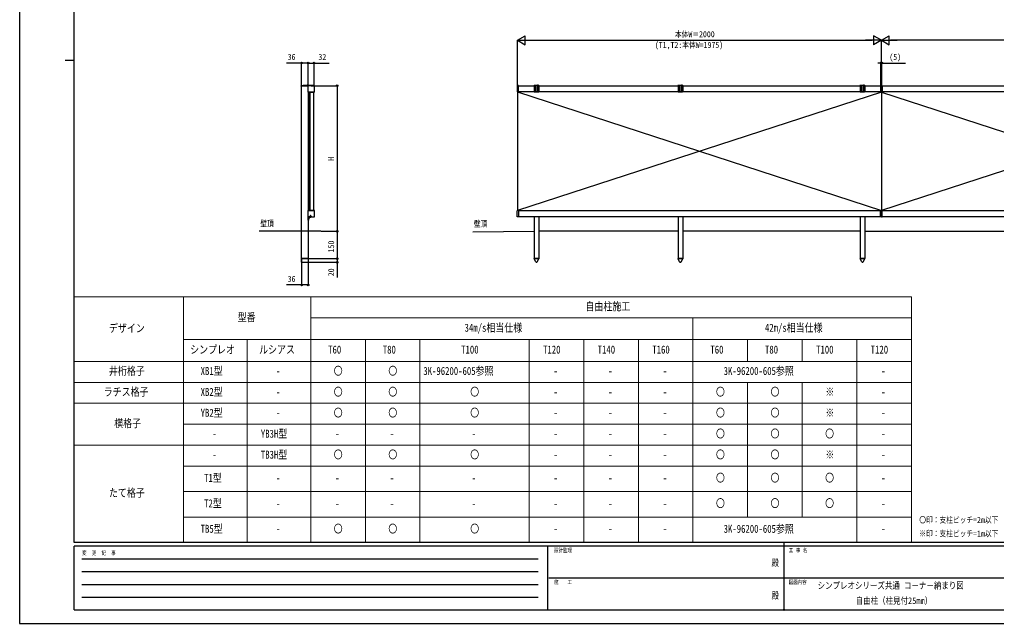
# Model space of a CAD drawing. Units: millimetres, scale not verified. Extents: x -4205 to 4205, y -2970 to 2970.
# Drawn here: x -4205 to 1162, y -2970 to 349 of the extents above; entities that cross this region are included whole.
import ezdxf
from ezdxf.enums import TextEntityAlignment as Align

# ---------------------------------------------------------------- set-up
doc = ezdxf.new("R2010")
doc.units = ezdxf.units.MM
doc.header["$LTSCALE"] = 12
doc.header["$PDMODE"] = 32
doc.header["$PDSIZE"] = 6
doc.layers.add('0-1_TABLE1', color=7, linetype='Continuous', lineweight=18)
for name, color, linetype in [('0-2_USER1', 3, 'Continuous'), ('0-3_YKK_A1', 4, 'Continuous'), ('0-4_YKK_D', 6, 'Continuous'), ('0-5_YKK_ZWAK', 7, 'Continuous')]:
    doc.layers.add(name, color=color, linetype=linetype)
doc.styles.add('ＭＳ ゴシック', font='')
doc.styles.get('ＭＳ ゴシック').set_extended_font_data('MS Gothic')

msp = doc.modelspace()

# ---------------------------------------------------------------- linework, layer by layer
at = {"layer": '0-1_TABLE1'}
for p, q in [((-3904.98, -1175), (695.02, -1175)), ((-3904.98, -1175), (-3904.98, -2525)), ((-3304.98, -1175), (-3304.98, -2525)), ((-2604.98, -1175), (-2604.98, -2525)), ((695.02, -1175), (695.02, -2525)), ((-2604.98, -1290), (695.02, -1290)), ((-504.98, -1290), (-504.98, -2525)), ((-3304.98, -1410), (695.02, -1410)), ((-2954.98, -1410), (-2954.98, -2525)), ((-2304.98, -1410), (-2304.98, -2525)), ((-2004.98, -1410), (-2004.98, -2525)), ((-1404.98, -1410), (-1404.98, -2525)), ((-1104.98, -1410), (-1104.98, -2525)), ((-804.98, -1410), (-804.98, -2525)), ((-204.98, -1410), (-204.98, -1530)), ((95.02, -1410), (95.02, -1530)), ((395.02, -1410), (395.02, -2525)), ((-3904.98, -1530), (695.02, -1530)), ((-3904.98, -1645), (695.02, -1645)), ((-204.98, -1645), (-204.98, -2385)), ((95.02, -1645), (95.02, -2385)), ((-3904.98, -1760), (695.02, -1760)), ((-3304.98, -1875), (695.02, -1875)), ((-3904.98, -1990), (695.02, -1990)), ((-3304.98, -2105), (695.02, -2105)), ((-3304.98, -2245), (695.02, -2245)), ((-3304.98, -2385), (695.02, -2385)), ((-3904.98, -2525), (695.02, -2525))]:
    msp.add_line(p, q, dxfattribs=at)
at = {"layer": '0-3_YKK_A1'}
for p, q in [((-2656.98, -18), (-2656.98, -15)), ((-2623.48, -18), (-2656.98, -18)), ((-2655.48, -13.5), (-2587.99, -13.5)), ((-2654.98, -814.9), (-2654.98, -18)), ((-2645.68, -12.5), (-2625.87, -12.5)), ((-2618.2, -13.5), (-2626.16, -13.5)), ((-2624.26, -11.42), (-2623.33, -13.29)), ((-2621.21, -15.73), (-2623.48, -18)), ((-2623.33, -13.29), (-2622.18, -13.9)), ((-2622.61, -11.02), (-2622.61, -11.9)), ((-2622.18, -10), (-2622.18, -15.65)), ((-2621.21, -14.77), (-2621.21, -48.27)), ((-2585.73, -13.79), (-2620.23, -13.79)), ((-2620.23, -49.25), (-2620.01, -49.25)), ((-2620.01, -49.25), (-2619.73, -49.06)), ((-2618.98, -13.5), (-2619.27, -13.79)), ((-2618.98, -49.06), (-2618.98, -700.74)), ((-2618.49, -12.5), (-2587.69, -12.5)), ((-2617.48, -49.4), (-2589.18, -49.4)), ((-2612.68, -49.4), (-2612.68, -49.06)), ((-2611.48, -49.4), (-2611.48, -700.4)), ((-2610.98, -49), (-2594.98, -49)), ((-2610.68, -49.4), (-2610.68, -700.4)), ((-2600.48, -49.4), (-2600.48, -49)), ((-2594.98, -49), (-2593.98, -49.06)), ((-2593.98, -49.06), (-2586.23, -49.06)), ((-2589.18, -49.4), (-2589.18, -700.4)), ((-2585.95, -49.25), (-2586.23, -49.06)), ((-2585.95, -49.25), (-2585.73, -49.25)), ((-2584.75, -48.27), (-2584.75, -14.77)), ((-2584.73, -44.02), (-2584.49, -15.73)), ((-1471.75, -15.2), (-1471.75, -47.84)), ((-1464.07, -13.79), (-1470.81, -14.2)), ((-1464.07, -49.25), (-1470.81, -48.84)), ((-1469.75, -48.91), (530.25, -700.34)), ((-1469.75, -48.91), (-1469.75, -700.89)), ((530.25, -49.28), (-1469.75, -700.89)), ((-1463.75, -14.9), (-1377.25, -14.9)), ((-1463.75, -48.95), (-1463.75, -48.27)), ((525.75, -48.9), (-1463.75, -48.9)), ((-1374.75, -13.5), (-1377.25, -13.5)), ((-1377.25, -13.5), (-1377.25, -46.52)), ((-1375.25, -48.52), (-1365.46, -48.52)), ((-1374.75, -42.4), (-1374.75, -13.5)), ((-1373.75, -12.5), (-1370.75, -12.5)), ((-1359.75, -13.5), (-1369.75, -13.5)), ((-1369.75, -13.5), (-1369.75, -42.4)), ((-1364.03, -48.52), (-1354.25, -48.52)), ((-1359.75, -42.4), (-1359.75, -13.5)), ((-1355.75, -12.5), (-1358.75, -12.5)), ((-1352.25, -13.5), (-1354.75, -13.5)), ((-1354.75, -13.5), (-1354.75, -42.4)), ((-1352.25, -13.5), (-1352.25, -46.52)), ((-1352.25, -14.9), (-586.38, -14.9)), ((-583.88, -13.5), (-586.38, -13.5)), ((-586.38, -13.5), (-586.38, -46.52)), ((-584.38, -48.52), (-574.6, -48.52)), ((-583.88, -42.4), (-583.88, -13.5)), ((-582.88, -12.5), (-579.88, -12.5)), ((-568.88, -13.5), (-578.88, -13.5)), ((-578.88, -13.5), (-578.88, -42.4)), ((-573.17, -48.52), (-563.38, -48.52)), ((-568.88, -42.4), (-568.88, -13.5)), ((-564.88, -12.5), (-567.88, -12.5)), ((-561.38, -13.5), (-563.88, -13.5)), ((-563.88, -13.5), (-563.88, -42.4)), ((-561.38, -13.5), (-561.38, -46.52)), ((-561.38, -14.9), (413.75, -14.9)), ((416.25, -13.5), (413.75, -13.5)), ((413.75, -13.5), (413.75, -46.52)), ((415.75, -48.52), (425.54, -48.52)), ((416.25, -42.4), (416.25, -13.5)), ((417.25, -12.5), (420.25, -12.5)), ((431.25, -13.5), (421.25, -13.5)), ((421.25, -13.5), (421.25, -42.4)), ((426.97, -48.52), (436.75, -48.52)), ((431.25, -42.4), (431.25, -13.5)), ((435.25, -12.5), (432.25, -12.5)), ((438.75, -13.5), (436.25, -13.5)), ((436.25, -13.5), (436.25, -42.4)), ((438.75, -13.5), (438.75, -46.52)), ((438.75, -14.9), (525.75, -14.9)), ((525.75, -14.24), (525.75, -15.04)), ((525.75, -15.04), (525.75, -48.28)), ((525.75, -48.28), (525.75, -49.08)), ((530.25, -13.78), (525.94, -14.05)), ((526.31, -49.28), (530.25, -49.28)), ((530.25, -14.78), (530.25, -48.28)), ((530.25, -14.9), (530.25, -734.9)), ((530.25, -49.28), (530.25, -48.28)), ((530.25, -48.91), (530.25, -700.89)), ((2530.24, -49.2), (530.25, -700.34)), ((534.19, -49.28), (530.25, -49.28)), ((530.25, -49.28), (2530.24, -700.6)), ((534.75, -14.24), (534.75, -15.04)), ((534.75, -15.04), (1413.75, -14.98)), ((534.75, -15.04), (534.75, -48.28)), ((534.75, -48.28), (534.75, -49.08)), ((2524.25, -48.9), (534.75, -48.9)), ((-2609.98, -742.9), (-2623.02, -742.9)), ((-2621.21, -701.53), (-2621.21, -735.03)), ((-2620.01, -700.55), (-2620.23, -700.55)), ((-2620.23, -736.01), (-2585.73, -736.01)), ((-2620.01, -700.55), (-2619.73, -700.74)), ((-2611.98, -700.74), (-2619.73, -700.74)), ((-2618.98, -736.01), (-2618.98, -737.9)), ((-2618.98, -753.9), (-2618.98, -737.4)), ((-2618.98, -737.9), (-2618.98, -753.9)), ((-2617.48, -736.9), (-2617.48, -753.9)), ((-2617.48, -738.65), (-2617.48, -744.9)), ((-2617.48, -738.65), (-2616.97, -738.65)), ((-2617.48, -747.15), (-2617.48, -740.9)), ((-2617.48, -747.15), (-2616.97, -747.15)), ((-2616.98, -736.4), (-2606.18, -736.4)), ((-2616.97, -738.65), (-2616.97, -744.9)), ((-2616.97, -747.15), (-2616.97, -740.9)), ((-2605.68, -734.9), (-2616.48, -734.9)), ((-2616.48, -747.9), (-2616.48, -738.4)), ((-2615.48, -737.4), (-2606.18, -737.4)), ((-2612.68, -701), (-2612.68, -700.4)), ((-2610.98, -700.8), (-2611.98, -700.74)), ((-2594.98, -700.8), (-2610.98, -700.8)), ((-2608.18, -727.9), (-2608.68, -728.4)), ((-2608.18, -727.9), (-2605.68, -727.9)), ((-2605.18, -729.9), (-2605.18, -734.4)), ((-2603.68, -729.9), (-2603.68, -733.9)), ((-2602.68, -731.9), (-2602.68, -733.9)), ((-2600.48, -700.9), (-2600.48, -700.4)), ((-2585.95, -700.55), (-2586.23, -700.74)), ((-2585.73, -700.55), (-2585.95, -700.55)), ((-2584.75, -735.03), (-2584.75, -701.53)), ((-1471.75, -734.6), (-1471.75, -701.96)), ((-1464.07, -700.55), (-1470.81, -700.96)), ((-1464.07, -736.01), (-1470.81, -735.6)), ((-1463.75, -700.85), (-1463.75, -701.53)), ((-1463.75, -700.9), (525.75, -700.9)), ((525.75, -734.9), (-1463.75, -734.9)), ((-1352.25, -734.9), (-1352.25, -964.9)), ((-561.38, -734.9), (-561.38, -964.9)), ((413.75, -734.9), (413.75, -964.9)), ((525.75, -701.34), (525.75, -700.54)), ((525.75, -734.58), (525.75, -701.34)), ((525.75, -735.37), (525.75, -734.58)), ((530.25, -735.84), (525.94, -735.57)), ((526.31, -700.34), (530.25, -700.34)), ((530.25, -700.34), (530.25, -701.34)), ((534.19, -700.34), (530.25, -700.34)), ((530.25, -734.84), (530.25, -701.34)), ((534.75, -701.34), (534.75, -700.54)), ((534.75, -700.9), (2524.25, -700.9)), ((534.75, -734.58), (534.75, -701.34)), ((534.75, -735.37), (534.75, -734.58)), ((2524.25, -734.9), (534.75, -734.9)), ((-2618.98, -753.9), (-2618.98, -814.9)), ((-2617.48, -753.9), (-2618.98, -753.9)), ((-2617.48, -753.9), (-2618.98, -753.9)), ((-2549.64, -814.9), (-2888.8, -814.9)), ((-2618.98, -814.9), (-2618.98, -964.9)), ((-1715.39, -818.46), (-1377.25, -814.9)), ((-586.38, -814.9), (-1352.25, -814.9)), ((413.75, -814.9), (-561.38, -814.9)), ((413.75, -814.9), (413.75, -814.9)), ((438.75, -814.9), (1413.75, -814.9)), ((-2618.78, -965.9), (-2655.18, -965.9)), ((-1377.45, -965.9), (-1377.45, -964.9)), ((-1352.05, -964.9), (-1377.45, -964.9)), ((-1369.21, -982.16), (-1377.45, -965.9)), ((-1352.25, -964.9), (-1377.25, -964.9)), ((-1360.29, -982.16), (-1352.05, -965.9)), ((-1352.05, -964.9), (-1352.05, -965.9)), ((-586.58, -965.9), (-586.58, -964.9)), ((-561.18, -964.9), (-586.58, -964.9)), ((-578.34, -982.16), (-586.58, -965.9)), ((-561.38, -964.9), (-586.38, -964.9)), ((-569.42, -982.16), (-561.18, -965.9)), ((-561.18, -964.9), (-561.18, -965.9)), ((413.55, -964.9), (413.55, -965.9)), ((413.55, -964.9), (438.95, -964.9)), ((421.79, -982.16), (413.55, -965.9)), ((413.75, -964.9), (438.75, -964.9)), ((430.71, -982.16), (438.95, -965.9)), ((438.95, -965.9), (438.95, -964.9)), ((-2655.18, -984.9), (-2618.78, -984.9))]:
    msp.add_line(p, q, dxfattribs=at)
for points in [[(-2621.76, -11.02), (-2621.76, -11.9), (-2622.61, -11.9)], [(-2620.11, -11.42), (-2621.04, -13.29), (-2622.18, -13.9)], [(-2619.73, -49.06), (-2611.98, -49.06), (-2610.98, -49)], [(-2617.48, -49.4), (-2617.48, -700.4), (-2589.18, -700.4)], [(-1463.75, -48.27), (-1463.75, -14.77), (-1463.75, -14.09)], [(530.25, -14.78), (530.25, -13.78), (534.56, -14.05)], [(-2615.38, -740.83), (-2617.29, -741.76), (-2617.9, -742.9)], [(-2615.38, -744.98), (-2617.29, -744.05), (-2617.9, -742.9)], [(-2608.68, -728.4), (-2608.68, -729.4), (-2605.68, -729.4)], [(-2586.23, -700.74), (-2593.98, -700.74), (-2594.98, -700.8)], [(-1463.75, -701.53), (-1463.75, -735.03), (-1463.75, -735.71)], [(-1377.25, -734.9), (-1377.25, -964.9), (-1352.25, -964.9), (-1377.25, -964.9)], [(-586.38, -734.9), (-586.38, -964.9), (-561.38, -964.9), (-586.38, -964.9)], [(438.75, -734.9), (438.75, -964.9), (413.75, -964.9), (438.75, -964.9)], [(530.25, -734.84), (530.25, -735.84), (534.56, -735.57)], [(-2618.98, -964.9), (-2654.98, -964.9), (-2654.98, -814.9)], [(-2655.18, -984.9), (-2655.18, -964.9), (-2618.78, -964.9), (-2618.78, -984.9)]]:
    msp.add_lwpolyline(points, dxfattribs=at)
for centre, radius, start, end in [((-2655.48, -15), 1.5, 90, 180), ((-2645.68, -13.5), 1, 90, 180), ((-2626.16, -13.23), 0.274, 142.28591, 270), ((-2622.18, -16.3), 5.3, 94.59941, 142.28591), ((-2622.18, -16.3), 5.3, 37.71409, 85.40059), ((-2620.23, -14.77), 0.981, 90, 180), ((-2620.23, -48.27), 0.981, 180, 270), ((-2618.2, -13.23), 0.274, 270, 37.71409), ((-2587.99, -16), 2.5, 62.07874, 90), ((-2587.69, -15.7), 3.2, 359.5, 90), ((-2585.73, -14.77), 0.981, 0, 90), ((-2585.73, -48.27), 0.981, 270, 0), ((-1470.75, -15.2), 1, 93.5, 180), ((-1470.75, -47.84), 1, 180, 266.5), ((-1464.05, -14.09), 0.3, 0, 93.5), ((-1464.05, -48.95), 0.3, 266.5, 0), ((-1377.25, -15.5), 2, 90, 162.54246), ((-1375.25, -46.52), 2, 180, 270), ((-1373.75, -13.5), 1, 90, 180), ((-1372.25, -42.4), 2.5, 180, 0), ((-1370.75, -13.5), 1, 0, 90), ((-1364.75, -49.22), 1, 44.427, 135.573), ((-1358.75, -13.5), 1, 90, 180), ((-1357.25, -42.4), 2.5, 180, 0), ((-1355.75, -13.5), 1, 0, 90), ((-1354.25, -46.52), 2, 270, 0), ((-1352.25, -15.5), 2, 17.45754, 90), ((-586.38, -15.5), 2, 90, 162.54246), ((-584.38, -46.52), 2, 180, 270), ((-582.88, -13.5), 1, 90, 180), ((-581.38, -42.4), 2.5, 180, 0), ((-579.88, -13.5), 1, 0, 90), ((-573.88, -49.22), 1, 44.427, 135.573), ((-567.88, -13.5), 1, 90, 180), ((-566.38, -42.4), 2.5, 180, 0), ((-564.88, -13.5), 1, 0, 90), ((-563.38, -46.52), 2, 270, 0), ((-561.38, -15.5), 2, 17.45754, 90), ((413.75, -15.5), 2, 90, 162.54246), ((415.75, -46.52), 2, 180, 270), ((417.25, -13.5), 1, 90, 180), ((418.75, -42.4), 2.5, 180, 0), ((420.25, -13.5), 1, 0, 90), ((426.25, -49.22), 1, 44.427, 135.573), ((432.25, -13.5), 1, 90, 180), ((433.75, -42.4), 2.5, 180, 0), ((435.25, -13.5), 1, 0, 90), ((436.75, -46.52), 2, 270, 0), ((438.75, -15.5), 2, 17.45754, 90), ((525.95, -14.24), 0.2, 93.5, 180), ((525.95, -49.08), 0.201, 179.90369, 269.4192), ((534.55, -49.08), 0.201, 270.5808, 0.09631), ((534.55, -14.24), 0.2, 0, 86.5), ((-2620.23, -701.53), 0.981, 90, 180), ((-2620.23, -735.03), 0.981, 180, 270), ((-2616.48, -737.4), 2.5, 90, 180), ((-2616.98, -736.9), 0.5, 90, 180), ((-2617.48, -747.9), 1, 270, 0), ((-2617.48, -747.9), 1, 270, 0), ((-2620.51, -742.9), 5.53, 43.21261, 50.20587), ((-2620.51, -742.9), 5.53, 309.79413, 316.78739), ((-2615.48, -738.4), 1, 90, 180), ((-2620.51, -742.9), 5.53, 316.78739, 43.21261), ((-2606.18, -733.9), 2.5, 270, 0), ((-2606.18, -733.9), 3.5, 270, 0), ((-2605.68, -729.9), 2, 0, 90), ((-2605.68, -729.9), 0.5, 0, 90), ((-2605.68, -734.4), 0.5, 270, 0), ((-2603.68, -731.9), 1, 0, 90), ((-2585.73, -701.53), 0.981, 0, 90), ((-2585.73, -735.03), 0.981, 270, 0), ((-1470.75, -701.96), 1, 93.5, 180), ((-1470.75, -734.6), 1, 180, 266.5), ((-1464.05, -700.85), 0.3, 0, 93.5), ((-1464.05, -735.71), 0.3, 266.5, 0), ((525.95, -700.54), 0.201, 90.5808, 180.09631), ((525.95, -735.37), 0.2, 180, 266.5), ((534.55, -700.54), 0.201, 359.90369, 89.4192), ((534.55, -735.37), 0.2, 273.5, 0), ((-1364.75, -979.9), 5, 206.87405, 333.12595), ((-1364.75, -979.9), 5, 225.20979, 314.79021), ((-573.88, -979.9), 5, 206.87405, 333.12595), ((-573.88, -979.9), 5, 225.20979, 314.79021), ((426.25, -979.9), 5, 206.87405, 333.12595), ((426.25, -979.9), 5, 225.20979, 314.79021)]:
    msp.add_arc(centre, radius, start, end, dxfattribs=at)
for centre, start_param, end_param in [((526.31, -48.28), 4.6587856, 4.712389), ((534.19, -48.28), 4.712389, 4.7659923), ((526.31, -701.34), 1.5707963, 1.6243997), ((534.19, -701.34), 1.517193, 1.5707963)]:
    msp.add_ellipse(centre, major_axis=(6.74, 0), ratio=0.148374, start_param=start_param, end_param=end_param, dxfattribs=at)
at = {"layer": '0-4_YKK_D'}
for p, q in [((-1469.75, 234.96), (-1426.45, 259.96)), ((-1469.75, -13.9), (-1469.75, 235.96)), ((-1469.75, 234.96), (-1426.45, 209.96)), ((-1469.75, 234.96), (-1383.15, 234.96)), ((-1426.45, 209.96), (-1426.45, 259.96)), ((-1419.75, 234.96), (480.25, 234.96)), ((530.25, 234.96), (443.65, 234.96)), ((530.25, 234.96), (486.95, 259.96)), ((486.95, 259.96), (486.95, 209.96)), ((530.25, 234.96), (486.95, 209.96)), ((530.25, 234.96), (573.55, 259.96)), ((530.25, -13.9), (530.25, 235.96)), ((530.25, 15.59), (530.25, 235.96)), ((530.25, 234.96), (573.55, 209.96)), ((530.25, 234.96), (616.85, 234.96)), ((573.55, 209.96), (573.55, 259.96)), ((2480.25, 234.96), (580.25, 234.96)), ((-2654.98, -17), (-2654.98, 111.1)), ((-2618.98, -14), (-2618.98, 111.1)), ((-2618.98, -17), (-2618.98, 111.1)), ((-2586.98, -18.08), (-2586.98, 111.1)), ((527.75, 109.96), (510.75, 109.96)), ((527.75, -13.9), (527.75, 110.96)), ((527.75, 109.96), (532.75, 109.96)), ((532.75, -13.9), (532.75, 110.96)), ((532.75, 109.96), (662.35, 109.96)), ((-2601.96, -14.9), (-2458.75, -14.9)), ((-2459.75, -14.9), (-2459.75, -814.9)), ((-2548.64, -814.9), (-2458.75, -814.9)), ((-2548.64, -814.9), (-2458.75, -814.9)), ((-2459.75, -814.9), (-2459.75, -964.9)), ((-2654.98, -965.9), (-2654.98, -1110.9)), ((-2618.98, -965.9), (-2618.98, -1110.9)), ((-2617.78, -964.9), (-2458.75, -964.9)), ((-2617.78, -964.9), (-2458.75, -964.9)), ((-2617.78, -984.9), (-2458.75, -984.9))]:
    msp.add_line(p, q, dxfattribs=at)
for points in [[(-2618.98, 110.1), (-2654.98, 110.1), (-2738.78, 110.1)], [(-2618.98, 110.1), (-2586.98, 110.1), (-2503.18, 110.1)], [(-2459.75, -964.9), (-2459.75, -984.9), (-2459.75, -1068.7)], [(-2618.98, -1109.9), (-2654.98, -1109.9), (-2738.78, -1109.9)]]:
    msp.add_lwpolyline(points, dxfattribs=at)
for centre in [(-2654.98, 110.1), (-2618.98, 110.1), (-2618.98, 110.1), (-2586.98, 110.1), (527.75, 109.96), (532.75, 109.96), (-2459.75, -14.9), (-2459.75, -814.9), (-2459.75, -814.9), (-2459.75, -964.9), (-2459.75, -964.9), (-2459.75, -984.9), (-2654.98, -1109.9), (-2618.98, -1109.9)]:
    msp.add_circle(centre, 4.25, dxfattribs=at)
at = {"layer": '0-5_YKK_ZWAK'}
for p, q in [((-3904.98, -2525), (-3904.98, 2775)), ((-3954.98, 125), (-3904.98, 125)), ((3895.02, -2525), (-3904.98, -2525)), ((-1304.98, -2545), (-3904.98, -2545)), ((-3904.98, -2895), (-3904.98, -2545)), ((-1304.98, -2545), (-1304.98, -2895)), ((-4.98, -2545), (-1304.98, -2545)), ((-4.98, -2525), (-4.98, -2895)), ((1295.02, -2545), (-4.98, -2545)), ((-3862.48, -2615), (-1354.98, -2615)), ((-3862.48, -2685), (-1354.98, -2685)), ((-1297.48, -2720), (-4.98, -2720)), ((-4.98, -2720), (1295.02, -2720)), ((-3862.48, -2755), (-1354.98, -2755)), ((-3862.48, -2825), (-1354.98, -2825)), ((-3904.98, -2895), (-1304.98, -2895)), ((-1304.98, -2895), (-4.98, -2895)), ((-4.98, -2895), (1295.02, -2895))]:
    msp.add_line(p, q, dxfattribs=at)
msp.add_lwpolyline([(-4205, -2970), (4205, -2970), (4205, 2970), (-4205, 2970)], close=True, dxfattribs=at)
msp.add_point((-4.98, -2895), dxfattribs=at)

# ---------------------------------------------------------------- texts
at = {"layer": '0-1_TABLE1', "style": 'ＭＳ ゴシック', "width": 0.8}
for s, p in [('自由柱施工', (-1095.78, -1262.5)), ('型番', (-3006.18, -1322.5)), ('デザイン', (-3713.78, -1382.5)), ('34m/s相当仕様', (-1759.78, -1380)), ('42m/s相当仕様', (-109.78, -1380)), ('シンプレオ', (-3267.58, -1500)), ('ルシアス', (-2888.78, -1500)), ('T60', (-2509.38, -1500)), ('T80', (-2209.38, -1500)), ('T100', (-1778.58, -1500)), ('T120', (-1328.58, -1500)), ('T140', (-1028.58, -1500)), ('T160', (-728.58, -1500)), ('T60', (-409.38, -1500)), ('T80', (-109.38, -1500)), ('T100', (171.42, -1500)), ('T120', (471.42, -1500)), ('井桁格子', (-3713.78, -1617.5)), ('XB1型', (-3209.98, -1617.5)), ('〇', (-2478.98, -1617.5)), ('〇', (-2178.98, -1617.5)), ('3K-96200-605参照', (-1986.58, -1617.5)), ('3K-96200-605参照', (-336.58, -1617.5)), ('-', (-2795.98, -1617.5)), ('-', (-1270.98, -1617.5)), ('-', (-970.98, -1617.5)), ('-', (-670.98, -1617.5)), ('-', (529.02, -1617.5)), ('ラチス格子', (-3742.58, -1732.5)), ('XB2型', (-3209.98, -1732.5)), ('-', (-2795.98, -1732.5)), ('〇', (-2478.98, -1732.5)), ('〇', (-2178.98, -1732.5)), ('〇', (-1728.98, -1732.5)), ('-', (-1270.98, -1732.5)), ('-', (-970.98, -1732.5)), ('-', (-670.98, -1732.5)), ('〇', (-378.98, -1732.5)), ('〇', (-78.98, -1732.5)), ('※', (222.62, -1732.5)), ('-', (529.02, -1732.5)), ('YB2型', (-3209.98, -1847.5)), ('-', (-2795.98, -1847.5)), ('〇', (-2478.98, -1847.5)), ('〇', (-2178.98, -1847.5)), ('〇', (-1728.98, -1847.5)), ('-', (-1270.98, -1847.5)), ('-', (-970.98, -1847.5)), ('-', (-670.98, -1847.5)), ('〇', (-378.98, -1847.5)), ('〇', (-78.98, -1847.5)), ('※', (222.62, -1847.5)), ('-', (529.02, -1847.5)), ('横格子', (-3684.98, -1905)), ('-', (-3145.98, -1962.5)), ('YB3H型', (-2879.18, -1962.5)), ('-', (-2470.98, -1962.5)), ('-', (-2170.98, -1962.5)), ('-', (-1720.98, -1962.5)), ('-', (-1270.98, -1962.5)), ('-', (-970.98, -1962.5)), ('-', (-670.98, -1962.5)), ('〇', (-378.98, -1962.5)), ('〇', (-78.98, -1962.5)), ('〇', (221.02, -1962.5)), ('-', (529.02, -1962.5)), ('TB3H型', (-2879.18, -2077.5)), ('〇', (-2478.98, -2077.5)), ('〇', (-2178.98, -2077.5)), ('〇', (-1728.98, -2077.5)), ('〇', (-378.98, -2077.5)), ('〇', (-78.98, -2077.5)), ('※', (222.62, -2077.5)), ('-', (-3145.98, -2077.5)), ('-', (-1270.98, -2077.5)), ('-', (-970.98, -2077.5)), ('-', (-670.98, -2077.5)), ('-', (529.02, -2077.5)), ('T1型', (-3190.78, -2205)), ('〇', (-378.98, -2205)), ('〇', (-78.98, -2205)), ('〇', (221.02, -2205)), ('-', (-2795.98, -2205)), ('-', (-2470.98, -2205)), ('-', (-2170.98, -2205)), ('-', (-1720.98, -2205)), ('-', (-1270.98, -2205)), ('-', (-970.98, -2205)), ('-', (-670.98, -2205)), ('-', (529.02, -2205)), ('たて格子', (-3713.78, -2287.5)), ('T2型', (-3190.78, -2345)), ('〇', (-378.98, -2345)), ('〇', (-78.98, -2345)), ('〇', (221.02, -2345)), ('-', (-2795.98, -2345)), ('-', (-2470.98, -2345)), ('-', (-2170.98, -2345)), ('-', (-1720.98, -2345)), ('-', (-1270.98, -2345)), ('-', (-970.98, -2345)), ('-', (-670.98, -2345)), ('-', (529.02, -2345)), ('TB5型', (-3209.98, -2485)), ('-', (-2795.98, -2485)), ('〇', (-2478.98, -2485)), ('〇', (-2178.98, -2485)), ('〇', (-1728.98, -2485)), ('-', (-1270.98, -2485)), ('-', (-970.98, -2485)), ('-', (-670.98, -2485)), ('3K-96200-605参照', (-336.58, -2485)), ('-', (529.02, -2485))]:
    msp.add_text(s, height=43.99, dxfattribs=at).set_placement(p, align=Align.BOTTOM_LEFT)
at = {"layer": '0-2_USER1', "style": 'ＭＳ ゴシック', "width": 0.8}
for s, height, p in [('壁頂', 32.99, (-2882.28, -798.03)), ('壁頂', 32.99, (-1708.87, -799.83)), ('〇印：支柱ピッチ=2m以下', 32.99, (738.38, -2427.15)), ('※印：支柱ピッチ=1m以下', 32.99, (738.38, -2502.15)), ('シンプレオシリーズ共通 コーナー納まり図', 36.66, (179.69, -2790.83)), ('自由柱（柱見付25mm）', 36.66, (389.02, -2874.17))]:
    msp.add_text(s, height=height, dxfattribs=at).set_placement(p, align=Align.BOTTOM_LEFT)
at = {"layer": '0-4_YKK_D', "style": 'ＭＳ ゴシック', "width": 0.8}
for s, p in [('本体W＝2000', (-604.15, 241.96)), ('(T1,T2:本体W=1975)', (-714.55, 182.96)), ('(5)', (573.75, 116.96)), ('36', (-2731.78, 117.1)), ('32', (-2562.98, 117.1)), ('36', (-2731.78, -1102.9))]:
    msp.add_text(s, height=32.99, dxfattribs=at).set_placement(p, align=Align.BOTTOM_LEFT)
for s, p in [('H', (-2466.75, -426.9)), ('150', (-2466.75, -930.7)), ('20', (-2466.75, -1061.7))]:
    msp.add_text(s, height=32.99, rotation=90, dxfattribs=at).set_placement(p, align=Align.BOTTOM_LEFT)
at = {"layer": '0-5_YKK_ZWAK', "style": 'ＭＳ ゴシック', "width": 0.8}
for s, height, p in [('変  更  記  事', 21.99, (-3861.31, -2600)), ('設計監理', 21.99, (-1268.31, -2585)), ('工 事 名', 21.99, (21.27, -2585)), ('殿', 36.66, (-73.67, -2665.83)), ('施\u3000\u3000工', 21.99, (-1268.31, -2760)), ('図面内容', 21.99, (21.27, -2760)), ('殿', 36.66, (-73.67, -2845.83))]:
    msp.add_text(s, height=height, dxfattribs=at).set_placement(p, align=Align.BOTTOM_LEFT)

doc.saveas('drawing.dxf')
